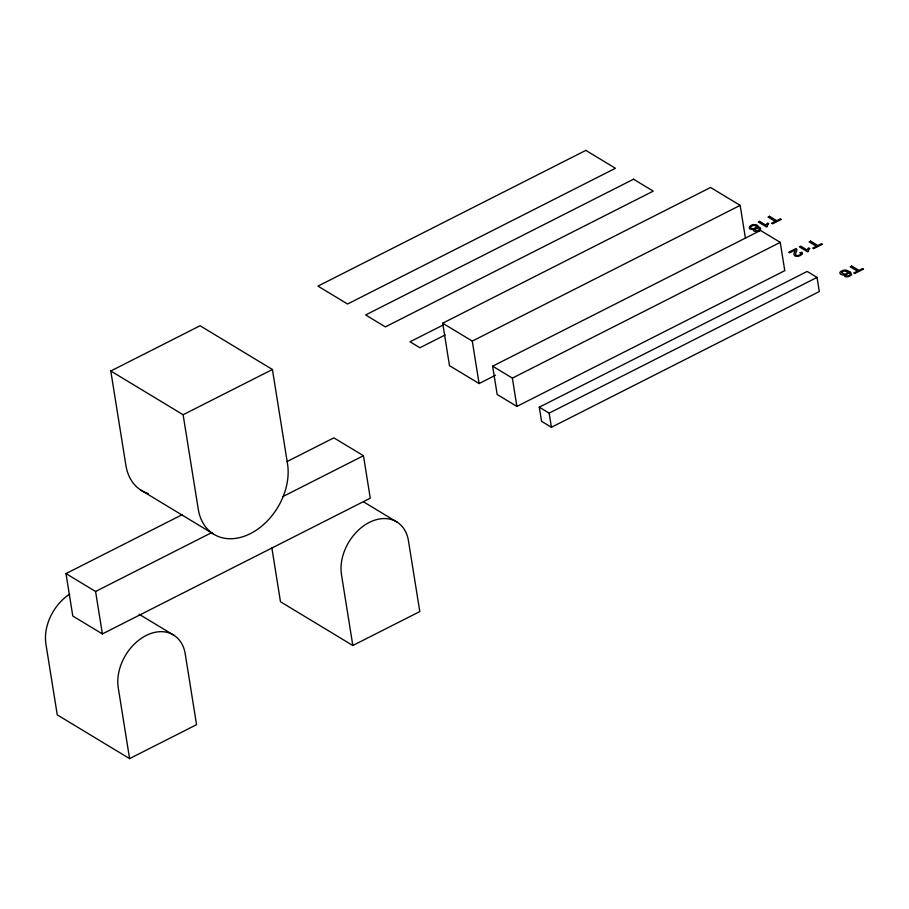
<?xml version="1.0" encoding="UTF-8"?>
<svg xmlns="http://www.w3.org/2000/svg" width="909" height="909" viewBox="0 0 909 909"><rect width="100%" height="100%" fill="white"/><g stroke="black" fill="none" stroke-linecap="round" stroke-linejoin="round"><path stroke-width="1.36" d="M795.5 253.997L795.523 253.793A26.02 13.555 -9.1 0 1 796.25 251.793A19.009 9.908 -9.1 0 0 796.795 250.134A6.408 3.341 -9.1 0 0 796.568 248.986A3.045 1.591 -9.1 0 0 796.034 248.521L788.682 252.248L789.648 252.827L795.102 250.066A5.511 2.875 -9.1 0 1 795.068 250.691A11.612 6.045 -9.1 0 1 794.921 251.134L794.171 252.997A19.407 10.113 -9.1 0 0 793.852 254.054C794.136 258.054 801.056 256.327 802.34 253.702M845.972 275.677L844.7 276.416L845.881 276.756A3.534 1.841 -9.1 0 0 847.199 276.813A3.477 1.818 -9.1 0 0 848.222 276.654L850.972 275.359A4.056 2.113 -9.1 0 0 851.597 274.598L850.517 272.086L846.37 270.166A4.261 2.216 -9.1 0 0 844.87 270.087L844.381 270.132A4.193 2.182 -9.1 0 0 842.984 270.405L841.189 271.189A4.045 2.113 -9.1 0 0 839.916 272.973L839.95 273.132A5.409 2.818 -9.1 0 0 840.973 274.382L842.279 274.904A4.102 2.136 -9.1 0 0 843.813 275.086L845.075 274.938A3.716 1.932 -9.1 0 0 846.211 274.632L846.915 274.325A4.102 2.136 -9.1 0 0 848.131 273.404A3.727 1.943 -9.1 0 0 848.495 272.734L848.517 272.302A9.465 4.931 -9.1 0 1 850.142 273.689M110.784 370.997L200.071 325.752L272.416 369.497L287.517 463.817A55.96 40.678 -58.8 0 1 250.429 533.606A55.96 40.678 -58.8 0 1 198.23 509.063L183.118 414.743L110.784 370.997L125.885 465.328A55.96 40.678 -58.8 0 0 148.258 493.576M183.118 414.743L272.416 369.497M495.507 375.224L479.088 383.553L449.489 365.657L442.694 323.206L710.577 187.47L740.165 205.366L745.425 238.226M442.888 325.149L410.039 341.795L419.901 347.761L445.171 334.955M442.694 323.206L472.282 341.102L740.165 205.366M287.119 461.533L333.876 437.843L363.464 455.727L370.258 498.177L102.387 633.914L72.788 616.029L65.993 573.579L182.243 514.676M767.355 226.511L766.469 226.955L758.254 221.989L759.617 221.296L766.026 225.171A9.045 4.715 -9.1 0 1 766.639 224.091A11.647 6.068 -9.1 0 1 767.537 223.057L768.514 223.637M492.633 366.191L760.515 230.443L780.24 242.373L784.774 270.677L516.891 406.414L497.166 394.483L492.633 366.191L512.369 378.11L516.891 406.414M512.369 378.11L780.24 242.373M65.993 573.579L95.581 591.475L211.831 532.56M282.597 496.712L363.464 455.727M808.453 251.373L807.578 251.816L799.352 246.839L800.715 246.146L807.124 250.02A9.045 4.715 -9.1 0 1 807.749 248.952A11.647 6.068 -9.1 0 1 808.635 247.907L809.612 248.498M539.287 407.175L807.169 271.439L817.032 277.404L819.304 291.55L551.422 427.287L541.559 421.322L539.287 407.175L549.15 413.141L551.422 427.287M549.15 413.141L817.032 277.404M129.589 758.617L196.56 724.678L185.231 653.935A41.973 30.508 -58.8 0 0 146.076 635.527A41.973 30.508 -58.8 0 0 118.261 687.874L129.589 758.617L57.256 714.872L45.927 644.129A41.973 30.508 -58.8 0 1 69.743 594.1M352.828 645.504L419.799 611.564L408.459 540.821A41.973 30.508 -58.8 0 0 369.315 522.414A41.973 30.508 -58.8 0 0 341.489 574.749L352.828 645.504L280.483 601.758L271.825 547.661M800.125 252.838L801.624 252.191A4.522 2.352 -9.1 0 1 802.408 253.702M757.095 227.511C762.299 225.637 761.435 232.011 756.572 231.363A3.272 1.704 -9.1 0 1 753.731 230.818A3.272 1.704 -9.1 0 1 753.822 229.057M754.345 224.614C751.039 223.807 746.3 229.034 751.629 229.398A3.829 2 -9.1 0 0 753.97 229.079M363.645 501.904L397.403 522.323M140.634 489.996L212.979 533.731M139.202 614.291L174.164 635.436M472.282 341.102L479.088 383.553M95.581 591.475L102.387 633.914M808.362 251.384A8.601 4.477 -9.1 0 1 809.749 248.521M800.147 252.827A2.829 1.466 -9.1 0 1 800.386 254.429A2.829 1.466 -9.1 0 1 797.648 255.509M797.534 255.645A3.091 1.613 -9.1 0 1 795.648 253.997M754.334 224.693A3.875 2.023 -9.1 0 1 757.572 225.455A3.875 2.023 -9.1 0 1 757.265 227.557M767.253 226.523A8.601 4.477 -9.1 0 1 768.65 223.671M850.04 273.723A3.966 2.068 -9.1 0 1 850.029 274.825A2.386 1.25 -9.1 0 1 847.347 275.938A3.397 1.773 -9.1 0 1 846.018 275.654M845.415 271.052A3.602 1.875 -9.1 0 1 847.483 272.473M845.438 271.018A2.875 1.5 -9.1 0 0 843.779 271.007L841.529 272.711L844.256 274.143A2.716 1.42 -9.1 0 0 847.381 272.484M585.851 150.383L317.968 286.119L347.556 304.015L615.438 168.279L585.851 150.383M633.528 179.209L365.645 314.957L385.371 326.888L653.253 191.14L633.528 179.209M769.503 216.285L768.025 217.035L775.252 221.398L771.571 223.262L772.536 223.853L781.354 219.387L780.376 218.796L776.718 220.66L769.503 216.285M810.601 241.146L809.124 241.885L816.35 246.259L812.669 248.123L813.635 248.702L822.452 244.237L821.486 243.657L817.816 245.51L810.601 241.146M851.699 265.996L850.233 266.746L857.448 271.109L853.778 272.973L854.744 273.552L863.55 269.087L862.584 268.507L858.925 270.359L851.699 265.996M756.208 227.17A2.932 1.534 -9.1 0 0 754.64 225.512A2.511 1.307 -9.1 0 0 753.084 225.591A2.92 1.523 -9.1 0 0 750.584 227.375A2.92 1.523 -9.1 0 0 753.016 228.625A2.932 1.534 -9.1 0 0 756.208 227.17M756.231 230.477A2.25 1.17 -9.1 0 0 759.458 228.966A2.25 1.17 -9.1 0 0 755.993 228.454A2.25 1.17 -9.1 0 0 756.231 230.477"/></g></svg>
